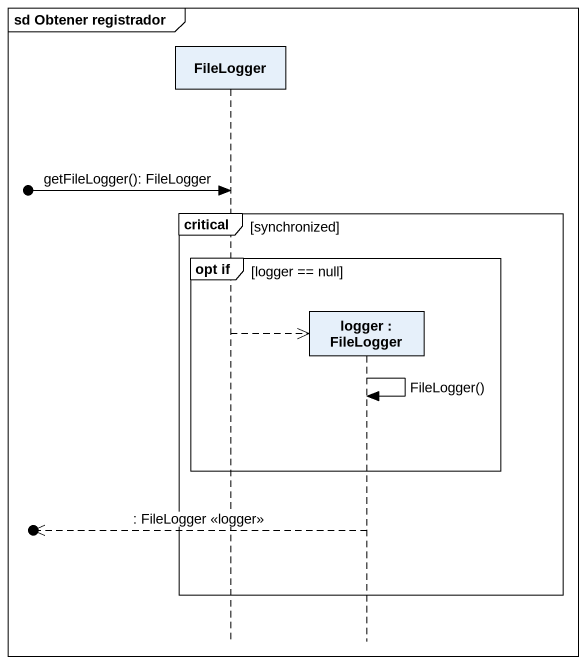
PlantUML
@startuml
mainframe sd Obtener registrador
hide footbox
participant FileLogger
participant "logger : FileLogger" as logger

[o-> FileLogger : getFileLogger(): FileLogger
critical synchronized
  group opt if [logger == null]
    FileLogger -->> logger **
    logger -> logger : FileLogger()
  end
  [o<<-- logger : : FileLogger <<logger>>
end
@enduml
